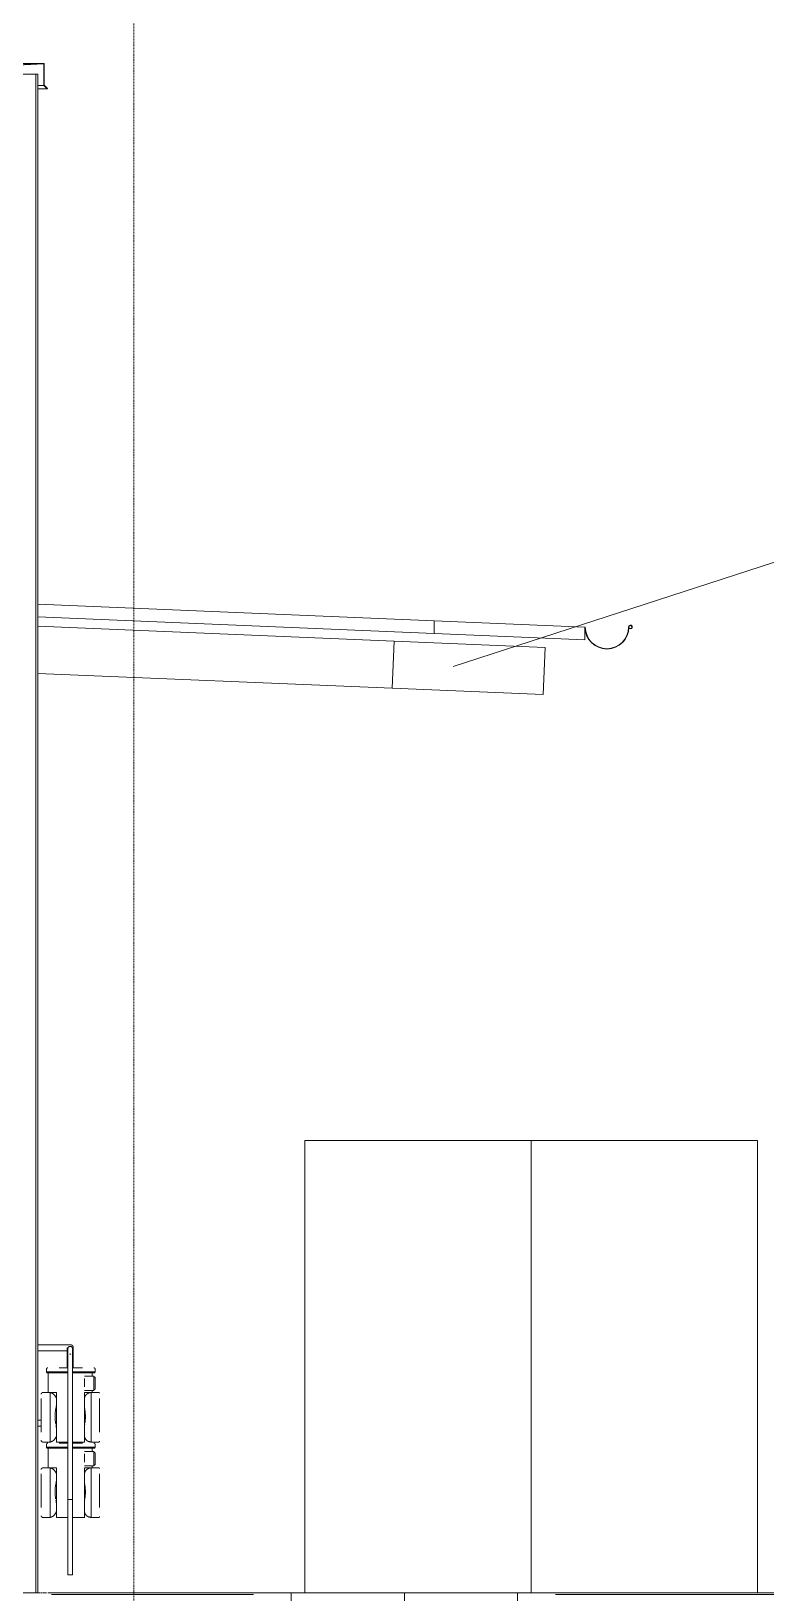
# Model space of a CAD drawing. Header units: inches. Extents: x 21386 to 98546, y -290 to 853.
# Drawn here: x 29678 to 29794.8, y 0 to 248.6 of the extents above; entities that cross this region are included whole.
import ezdxf

# ---------------------------------------------------------------- set-up
doc = ezdxf.new("R2010")
doc.units = ezdxf.units.IN
doc.header["$MEASUREMENT"] = 0
doc.linetypes.add('Dash Dot 3_16_', pattern=[0.3125, 0.1875, -0.0625, 0, -0.0625])
doc.linetypes.add('Grid Line 1_2_', pattern=[0.875, 0.5, -0.125, 0.125, -0.125])
for name, color, linetype, lineweight in [('A-ANNO-IDEN', 131, 'Continuous', 9), ('A-ANNO-SYMB', 150, 'Continuous', 9), ('A-FLOR-LEVL', 51, 'Continuous', 9), ('A-ROOF', 132, 'Continuous', 13), ('A-ROOF-OTLN', 132, 'Continuous', 9), ('A-WALL', 113, 'Continuous', 13), ('C-TOPO', 7, 'Continuous', 13), ('E-ELEC-EQPM', 71, 'Continuous', 13), ('P-SANR-FIXT', 6, 'Continuous', 13), ('S-BEAM', 12, 'Continuous', 13)]:
    doc.layers.add(name, color=color, linetype=linetype, lineweight=lineweight)

# ---------------------------------------------------------------- blocks, each defined once
blk = doc.blocks.new('Transformer-Dry-Type-Siemens - 6x6x6-1004770-Building Section - North_South looking East _ Clinic')
at = {"layer": 'E-ELEC-EQPM', "color": 8, "lineweight": 9}
for p, q in [((22913.05, 72), (22877.05, 72)), ((22913.05, 72), (22877.05, 72)), ((22913.05, 0), (22913.05, 72)), ((22913.05, 0), (22913.05, 72))]:
    blk.add_line(p, q, dxfattribs=at)
blk = doc.blocks.new('Transformer-Dry-Type-Siemens - 6x3x6-1005805-Building Section - North_South looking East _ Clinic')
at = {"layer": 'E-ELEC-EQPM', "color": 8, "lineweight": 9}
for p, q in [((22841.05, 72), (22841.05, 0)), ((22877.05, 72), (22841.05, 72)), ((22877.05, 72), (22841.05, 72)), ((22841.05, 72), (22841.05, 0)), ((22877.05, 0), (22877.05, 72)), ((22877.05, 0), (22877.05, 72))]:
    blk.add_line(p, q, dxfattribs=at)
blk = doc.blocks.new('Dimension Lumber - 5_5 x 7_5 Glulam-1730133-Building Section - North_South looking East _ Clinic')
at = {"layer": 'S-BEAM', "color": 8, "lineweight": 9}
for p, q in [((22855.28, 151.51), (22879.29, 150.51)), ((22879.29, 150.51), (22878.98, 143.01)), ((22878.98, 143.01), (22854.97, 144.01))]:
    blk.add_line(p, q, dxfattribs=at)
blk = doc.blocks.new('Dimension Lumber - 5_5 x 7_5 Glulam-1780657-Building Section - North_South looking East _ Clinic')
at = {"layer": 'S-BEAM', "color": 8, "lineweight": 9}
for p, q in [((22798.62, 153.87), (22855.28, 151.51)), ((22855.28, 151.51), (22854.97, 144.01)), ((22854.97, 144.01), (22798.62, 146.36))]:
    blk.add_line(p, q, dxfattribs=at)
blk = doc.blocks.new('gas_meter-250_cfh_2214 - gas_meter-250_cfh_2214-1353211-Building Section - North_South looking East _ Clinic')
at = {"layer": 'P-SANR-FIXT', "color": 8, "lineweight": 9}
for p, q in [((22803.13, 39.5), (22798.62, 39.5)), ((22798.62, 38.5), (22803.13, 38.5)), ((22803.24, 38.25), (22803.24, 35.86)), ((22803.47, 39), (22803.25, 39)), ((22803.37, 38.11), (22803.37, 37.86)), ((22803.37, 37.86), (22803.37, 14.86)), ((22803.74, 38.09), (22803.74, 37.86)), ((22804.12, 37.86), (22804.12, 38.11)), ((22804.12, 14.86), (22804.12, 37.86)), ((22804.24, 35.86), (22804.24, 38.25)), ((22799.97, 35.6), (22799.97, 35.18)), ((22800.04, 35.18), (22799.97, 35.18)), ((22799.97, 35.18), (22801.97, 35.18)), ((22801.97, 35), (22800.13, 35)), ((22800.13, 35), (22800.19, 35)), ((22800.24, 35), (22800.24, 31.88)), ((22800.24, 35), (22801.97, 35)), ((22803.38, 35.83), (22801.97, 35.83)), ((22801.97, 35.18), (22803.38, 35.18)), ((22803.38, 35), (22801.97, 35)), ((22803.39, 35.86), (22803.24, 35.86)), ((22804.24, 35.86), (22804.09, 35.86)), ((22805.72, 35.83), (22804.1, 35.83)), ((22804.1, 35.18), (22805.72, 35.18)), ((22805.72, 35), (22804.1, 35)), ((22805.72, 35.18), (22807.72, 35.18)), ((22807.56, 35), (22805.72, 35)), ((22805.74, 35), (22807.24, 35)), ((22807.24, 34.47), (22807.24, 35)), ((22807.31, 35), (22807.56, 35)), ((22807.72, 35.18), (22807.65, 35.18)), ((22807.72, 35.18), (22807.72, 35.6)), ((22807.49, 34.47), (22806, 34.47)), ((22806, 33.72), (22806, 34.1)), ((22806, 32.97), (22806, 33.72)), ((22806, 32.78), (22806, 32.97)), ((22807.49, 33.72), (22807.49, 34.47)), ((22807.49, 32.97), (22807.49, 33.72)), ((22807.49, 32.22), (22807.49, 32.97)), ((22807.72, 34.24), (22807.72, 33.72)), ((22807.72, 33.72), (22807.72, 34.24)), ((22807.72, 33.72), (22807.72, 32.97)), ((22807.72, 32.97), (22807.72, 32.45)), ((22807.72, 32.45), (22807.72, 32.97)), ((22799.13, 30.92), (22799.13, 25.58)), ((22800.58, 31.88), (22799.4, 31.88)), ((22800.58, 30.94), (22800.58, 31.88)), ((22800.58, 31.88), (22801.56, 31.88)), ((22800.58, 25.6), (22800.58, 30.94)), ((22801.56, 31.88), (22801.56, 30.9)), ((22801.56, 30.9), (22801.56, 30.9)), ((22801.56, 30.89), (22801.56, 30.88)), ((22801.56, 30.88), (22801.56, 29.87)), ((22801.56, 29.87), (22801.56, 27.83)), ((22806, 32.22), (22807.49, 32.22)), ((22806, 30.94), (22806, 31.88)), ((22806, 31.88), (22807.08, 31.88)), ((22806, 30.88), (22806, 30.94)), ((22806, 29.8), (22806, 30.88)), ((22808.31, 31.88), (22807.08, 31.88)), ((22807.08, 31.88), (22807.08, 30.94)), ((22807.08, 30.94), (22807.08, 25.6)), ((22807.24, 31.87), (22807.24, 32.22)), ((22808.43, 25.59), (22808.43, 30.93)), ((22801.56, 27.83), (22801.56, 26.21)), ((22806, 27.83), (22806, 29.8)), ((22806, 26.29), (22806, 27.83)), ((22800.58, 24), (22800.58, 25.6)), ((22801.56, 26.21), (22801.56, 25.53)), ((22801.56, 25.53), (22801.56, 24.98)), ((22801.56, 24.98), (22801.56, 24)), ((22806, 25.54), (22806, 26.29)), ((22806, 24.94), (22806, 25.54)), ((22806, 24), (22806, 24.94)), ((22807.08, 25.6), (22807.08, 24)), ((22799.4, 24), (22800.58, 24)), ((22800.77, 24.08), (22800.81, 24.08)), ((22803.39, 24), (22801.56, 24)), ((22806, 24), (22804.11, 24)), ((22806.67, 24.08), (22806.81, 24.08)), ((22807.08, 24), (22808.31, 24)), ((22803.74, 14.86), (22803.37, 14.86)), ((22804.12, 14.86), (22803.74, 14.86))]:
    blk.add_line(p, q, dxfattribs=at)
at = {"layer": 'P-SANR-FIXT', "color": 8, "lineweight": 9, "flags": 128}
for points in [[(22803.13, 39.5), (22803.15, 39.5), (22803.18, 39.5), (22803.2, 39.5), (22803.23, 39.5), (22803.25, 39.5), (22803.27, 39.5), (22803.3, 39.5), (22803.32, 39.5), (22803.34, 39.5), (22803.37, 39.5), (22803.39, 39.5), (22803.41, 39.5), (22803.43, 39.5), (22803.45, 39.5), (22803.47, 39.5), (22803.49, 39.5), (22803.51, 39.5), (22803.53, 39.5), (22803.55, 39.5), (22803.57, 39.5), (22803.58, 39.5), (22803.6, 39.5), (22803.62, 39.5), (22803.63, 39.5), (22803.64, 39.5), (22803.66, 39.5), (22803.67, 39.5), (22803.68, 39.5), (22803.69, 39.5), (22803.7, 39.5), (22803.71, 39.5), (22803.71, 39.5), (22803.72, 39.5), (22803.73, 39.5), (22803.73, 39.5), (22803.74, 39.5), (22803.74, 39.5), (22803.74, 39.5), (22803.74, 39.5)], [(22803.28, 38.5), (22803.26, 38.5), (22803.23, 38.5), (22803.21, 38.5), (22803.18, 38.5), (22803.16, 38.5), (22803.14, 38.5), (22803.13, 38.5)], [(22803.24, 39), (22803.24, 39), (22803.24, 39), (22803.24, 38.99), (22803.24, 38.99), (22803.24, 38.99), (22803.24, 38.98), (22803.24, 38.97), (22803.24, 38.96), (22803.24, 38.95), (22803.24, 38.94), (22803.24, 38.93), (22803.24, 38.92), (22803.24, 38.9), (22803.24, 38.89), (22803.24, 38.87), (22803.24, 38.85), (22803.24, 38.83), (22803.24, 38.81), (22803.24, 38.79), (22803.24, 38.77), (22803.24, 38.75), (22803.24, 38.73), (22803.24, 38.7), (22803.24, 38.68), (22803.24, 38.66), (22803.24, 38.63), (22803.24, 38.6), (22803.24, 38.58), (22803.24, 38.55), (22803.24, 38.52), (22803.24, 38.49), (22803.24, 38.47), (22803.24, 38.44), (22803.24, 38.41), (22803.24, 38.38), (22803.24, 38.35), (22803.24, 38.32), (22803.24, 38.29), (22803.24, 38.26), (22803.24, 38.25)], [(22803.37, 38.86), (22803.37, 38.87), (22803.37, 38.89), (22803.37, 38.9), (22803.37, 38.91), (22803.37, 38.93), (22803.38, 38.94), (22803.38, 38.96), (22803.38, 38.97), (22803.39, 38.99), (22803.39, 39), (22803.4, 39.01), (22803.41, 39.03), (22803.41, 39.04), (22803.42, 39.05), (22803.43, 39.07), (22803.44, 39.08), (22803.45, 39.09), (22803.46, 39.1), (22803.47, 39.11), (22803.48, 39.12), (22803.49, 39.13), (22803.5, 39.14), (22803.51, 39.15), (22803.53, 39.16), (22803.54, 39.17), (22803.55, 39.18), (22803.56, 39.19), (22803.58, 39.19), (22803.59, 39.2), (22803.6, 39.2), (22803.62, 39.21), (22803.63, 39.21), (22803.65, 39.22), (22803.66, 39.22), (22803.68, 39.22), (22803.69, 39.23), (22803.71, 39.23), (22803.72, 39.23), (22803.74, 39.23), (22803.74, 39.23)], [(22803.37, 38.11), (22803.37, 38.14), (22803.37, 38.17), (22803.37, 38.2), (22803.37, 38.22), (22803.37, 38.25), (22803.37, 38.28), (22803.37, 38.31), (22803.37, 38.34), (22803.37, 38.37), (22803.37, 38.4), (22803.37, 38.42), (22803.37, 38.45), (22803.37, 38.48), (22803.37, 38.5), (22803.37, 38.53), (22803.37, 38.55), (22803.37, 38.58), (22803.37, 38.6), (22803.37, 38.62), (22803.37, 38.64), (22803.37, 38.66), (22803.37, 38.68), (22803.37, 38.7), (22803.37, 38.72), (22803.37, 38.74), (22803.37, 38.75), (22803.37, 38.77), (22803.37, 38.78), (22803.37, 38.79), (22803.37, 38.8), (22803.37, 38.81), (22803.37, 38.82), (22803.37, 38.83), (22803.37, 38.84), (22803.37, 38.84), (22803.37, 38.85), (22803.37, 38.85), (22803.37, 38.85), (22803.37, 38.86)], [(22803.37, 38.86), (22803.37, 38.85), (22803.37, 38.85), (22803.37, 38.85), (22803.37, 38.84), (22803.37, 38.84), (22803.37, 38.83), (22803.37, 38.82), (22803.37, 38.8), (22803.37, 38.79), (22803.37, 38.78), (22803.37, 38.76), (22803.37, 38.74), (22803.37, 38.72), (22803.37, 38.7), (22803.37, 38.68), (22803.37, 38.66), (22803.37, 38.63), (22803.37, 38.61), (22803.37, 38.58), (22803.37, 38.55), (22803.37, 38.52), (22803.37, 38.49), (22803.37, 38.46), (22803.37, 38.43), (22803.37, 38.4), (22803.37, 38.36), (22803.37, 38.33), (22803.37, 38.29), (22803.37, 38.25), (22803.37, 38.22), (22803.37, 38.18), (22803.37, 38.14), (22803.37, 38.1), (22803.37, 38.06), (22803.37, 38.03), (22803.37, 37.99), (22803.37, 37.95), (22803.37, 37.91), (22803.37, 37.87), (22803.37, 37.86)], [(22803.74, 39.5), (22803.76, 39.5), (22803.78, 39.5), (22803.8, 39.5), (22803.82, 39.49), (22803.84, 39.49), (22803.86, 39.49), (22803.88, 39.48), (22803.9, 39.47), (22803.92, 39.47), (22803.94, 39.46), (22803.95, 39.45), (22803.97, 39.44), (22803.99, 39.43), (22804.01, 39.42), (22804.02, 39.41), (22804.04, 39.4), (22804.05, 39.39), (22804.07, 39.38), (22804.08, 39.36), (22804.1, 39.35), (22804.11, 39.33), (22804.13, 39.32), (22804.14, 39.3), (22804.15, 39.29), (22804.16, 39.27), (22804.17, 39.25), (22804.18, 39.24), (22804.19, 39.22), (22804.2, 39.2), (22804.21, 39.18), (22804.21, 39.16), (22804.22, 39.14), (22804.22, 39.12), (22804.23, 39.1), (22804.23, 39.08), (22804.24, 39.07), (22804.24, 39.05), (22804.24, 39.03), (22804.24, 39.01), (22804.24, 38.99), (22804.24, 38.97), (22804.24, 38.95), (22804.23, 38.93), (22804.23, 38.91), (22804.23, 38.89), (22804.22, 38.87)], [(22803.74, 39.23), (22803.76, 39.23), (22803.77, 39.23), (22803.79, 39.23), (22803.8, 39.23), (22803.81, 39.22), (22803.83, 39.22), (22803.84, 39.22), (22803.86, 39.21), (22803.87, 39.21), (22803.89, 39.2), (22803.9, 39.19), (22803.91, 39.19), (22803.93, 39.18), (22803.94, 39.17), (22803.95, 39.16), (22803.96, 39.16), (22803.98, 39.15), (22803.99, 39.14), (22804, 39.13), (22804.01, 39.12), (22804.02, 39.11), (22804.03, 39.09), (22804.04, 39.08), (22804.05, 39.07), (22804.06, 39.06), (22804.06, 39.05), (22804.07, 39.03), (22804.08, 39.02), (22804.08, 39.01), (22804.09, 38.99), (22804.09, 38.98), (22804.1, 38.96), (22804.1, 38.95), (22804.11, 38.93), (22804.11, 38.92), (22804.11, 38.9), (22804.11, 38.89), (22804.11, 38.87), (22804.12, 38.86), (22804.12, 38.86)], [(22804.12, 38.86), (22804.12, 38.85), (22804.12, 38.85), (22804.12, 38.85), (22804.12, 38.85), (22804.12, 38.84), (22804.12, 38.83), (22804.12, 38.83), (22804.12, 38.82), (22804.12, 38.81), (22804.12, 38.8), (22804.12, 38.78), (22804.12, 38.77), (22804.12, 38.76), (22804.12, 38.74), (22804.12, 38.72), (22804.12, 38.71), (22804.12, 38.69), (22804.12, 38.67), (22804.12, 38.65), (22804.12, 38.63), (22804.12, 38.61), (22804.12, 38.58), (22804.12, 38.56), (22804.12, 38.54), (22804.12, 38.51), (22804.12, 38.48), (22804.12, 38.46), (22804.12, 38.43), (22804.12, 38.4), (22804.12, 38.38), (22804.12, 38.35), (22804.12, 38.32), (22804.12, 38.29), (22804.12, 38.26), (22804.12, 38.23), (22804.12, 38.2), (22804.12, 38.17), (22804.12, 38.14), (22804.12, 38.11), (22804.12, 38.11)], [(22804.12, 37.86), (22804.12, 37.9), (22804.12, 37.94), (22804.12, 37.97), (22804.12, 38.01), (22804.12, 38.05), (22804.12, 38.09), (22804.12, 38.13), (22804.12, 38.17), (22804.12, 38.21), (22804.12, 38.24), (22804.12, 38.28), (22804.12, 38.32), (22804.12, 38.35), (22804.12, 38.39), (22804.12, 38.42), (22804.12, 38.45), (22804.12, 38.48), (22804.12, 38.51), (22804.12, 38.54), (22804.12, 38.57), (22804.12, 38.6), (22804.12, 38.63), (22804.12, 38.65), (22804.12, 38.67), (22804.12, 38.7), (22804.12, 38.72), (22804.12, 38.74), (22804.12, 38.76), (22804.12, 38.77), (22804.12, 38.79), (22804.12, 38.8), (22804.12, 38.81), (22804.12, 38.82), (22804.12, 38.83), (22804.12, 38.84), (22804.12, 38.85), (22804.12, 38.85), (22804.12, 38.85), (22804.12, 38.86)], [(22804.2, 38.81), (22804.19, 38.79), (22804.19, 38.77), (22804.18, 38.76), (22804.17, 38.74)], [(22804.24, 38.25), (22804.24, 38.28), (22804.24, 38.31), (22804.24, 38.34), (22804.24, 38.37), (22804.24, 38.4), (22804.24, 38.43), (22804.24, 38.46), (22804.24, 38.49), (22804.24, 38.51), (22804.24, 38.54), (22804.24, 38.57), (22804.24, 38.6), (22804.24, 38.62), (22804.24, 38.65), (22804.24, 38.67), (22804.24, 38.7), (22804.24, 38.72), (22804.24, 38.74), (22804.24, 38.77), (22804.24, 38.79), (22804.24, 38.81), (22804.24, 38.83), (22804.24, 38.85), (22804.24, 38.86), (22804.24, 38.88), (22804.24, 38.9), (22804.24, 38.91), (22804.24, 38.93), (22804.24, 38.94), (22804.24, 38.95), (22804.24, 38.96), (22804.24, 38.97), (22804.24, 38.98), (22804.24, 38.98), (22804.24, 38.99), (22804.24, 38.99), (22804.24, 39), (22804.24, 39), (22804.24, 39)], [(22799.97, 35.6), (22799.97, 35.61), (22799.97, 35.62), (22799.97, 35.63), (22799.97, 35.64), (22799.97, 35.64), (22799.98, 35.65), (22799.98, 35.66), (22799.98, 35.67), (22799.98, 35.68), (22799.99, 35.69), (22799.99, 35.7), (22800, 35.71), (22800, 35.71), (22800.01, 35.72), (22800.01, 35.73), (22800.02, 35.74), (22800.02, 35.74), (22800.03, 35.75), (22800.03, 35.76), (22800.04, 35.77), (22800.05, 35.77), (22800.05, 35.78), (22800.06, 35.78), (22800.07, 35.79), (22800.08, 35.79), (22800.08, 35.8), (22800.09, 35.8), (22800.1, 35.81), (22800.11, 35.81), (22800.12, 35.82), (22800.13, 35.82), (22800.14, 35.82), (22800.14, 35.82), (22800.15, 35.83), (22800.16, 35.83), (22800.17, 35.83), (22800.18, 35.83), (22800.19, 35.83), (22800.2, 35.83), (22800.2, 35.83)], [(22800.13, 35), (22800.12, 35), (22800.11, 35.01), (22800.1, 35.01), (22800.09, 35.02), (22800.09, 35.02), (22800.08, 35.02), (22800.07, 35.03), (22800.06, 35.04), (22800.05, 35.04), (22800.05, 35.05), (22800.04, 35.05), (22800.03, 35.06), (22800.03, 35.07), (22800.02, 35.08), (22800.01, 35.08), (22800.01, 35.09), (22800, 35.1), (22800, 35.11), (22799.99, 35.12), (22799.99, 35.12), (22799.98, 35.13), (22799.98, 35.14), (22799.98, 35.15), (22799.97, 35.16), (22799.97, 35.17), (22799.97, 35.18), (22799.97, 35.18)], [(22807.49, 35.83), (22807.5, 35.83), (22807.51, 35.83), (22807.52, 35.83), (22807.52, 35.83), (22807.53, 35.83), (22807.54, 35.82), (22807.55, 35.82), (22807.56, 35.82), (22807.57, 35.82), (22807.58, 35.81), (22807.59, 35.81), (22807.59, 35.81), (22807.6, 35.8), (22807.61, 35.8), (22807.62, 35.79), (22807.63, 35.79), (22807.63, 35.78), (22807.64, 35.77), (22807.65, 35.77), (22807.65, 35.76), (22807.66, 35.75), (22807.67, 35.75), (22807.67, 35.74), (22807.68, 35.73), (22807.68, 35.72), (22807.69, 35.72), (22807.69, 35.71), (22807.7, 35.7), (22807.7, 35.69), (22807.7, 35.68), (22807.71, 35.67), (22807.71, 35.67), (22807.71, 35.66), (22807.71, 35.65), (22807.72, 35.64), (22807.72, 35.63), (22807.72, 35.62), (22807.72, 35.61), (22807.72, 35.6), (22807.72, 35.6)], [(22807.72, 35.18), (22807.72, 35.17), (22807.72, 35.16), (22807.71, 35.15), (22807.71, 35.14), (22807.71, 35.13), (22807.7, 35.13), (22807.7, 35.12), (22807.69, 35.11), (22807.69, 35.1), (22807.68, 35.09), (22807.68, 35.08), (22807.67, 35.08), (22807.66, 35.07), (22807.66, 35.06), (22807.65, 35.06), (22807.64, 35.05), (22807.64, 35.04), (22807.63, 35.04), (22807.62, 35.03), (22807.61, 35.03), (22807.61, 35.02), (22807.6, 35.02), (22807.59, 35.01), (22807.58, 35.01), (22807.57, 35), (22807.56, 35), (22807.56, 35)], [(22807.49, 34.47), (22807.52, 34.45), (22807.55, 34.43), (22807.58, 34.4), (22807.6, 34.38), (22807.63, 34.35), (22807.65, 34.33), (22807.68, 34.3), (22807.7, 34.27), (22807.72, 34.24)], [(22807.72, 32.45), (22807.7, 32.42), (22807.68, 32.39), (22807.65, 32.36), (22807.63, 32.34), (22807.6, 32.31), (22807.58, 32.29), (22807.55, 32.26), (22807.52, 32.24), (22807.49, 32.22)], [(22799.13, 31.61), (22799.13, 31.62), (22799.13, 31.63), (22799.13, 31.64), (22799.14, 31.65), (22799.14, 31.66), (22799.14, 31.67), (22799.14, 31.68), (22799.15, 31.69), (22799.15, 31.7), (22799.15, 31.71), (22799.16, 31.72), (22799.16, 31.73), (22799.17, 31.74), (22799.17, 31.75), (22799.18, 31.76), (22799.19, 31.77), (22799.19, 31.78), (22799.2, 31.79), (22799.21, 31.79), (22799.21, 31.8), (22799.22, 31.81), (22799.23, 31.82), (22799.24, 31.82), (22799.25, 31.83), (22799.26, 31.84), (22799.27, 31.84), (22799.28, 31.85), (22799.29, 31.85), (22799.29, 31.86), (22799.3, 31.86), (22799.32, 31.86), (22799.33, 31.87), (22799.34, 31.87), (22799.35, 31.87), (22799.36, 31.87), (22799.37, 31.88), (22799.38, 31.88), (22799.39, 31.88), (22799.4, 31.88)], [(22808.31, 31.88), (22808.32, 31.88), (22808.32, 31.88), (22808.32, 31.88), (22808.33, 31.88), (22808.33, 31.88), (22808.34, 31.88), (22808.34, 31.87), (22808.35, 31.87), (22808.35, 31.87), (22808.36, 31.87), (22808.36, 31.87), (22808.37, 31.87), (22808.37, 31.86), (22808.37, 31.86), (22808.38, 31.86), (22808.38, 31.86), (22808.38, 31.85), (22808.39, 31.85), (22808.39, 31.85), (22808.4, 31.84), (22808.4, 31.84), (22808.4, 31.84), (22808.4, 31.83), (22808.41, 31.83), (22808.41, 31.82), (22808.41, 31.82), (22808.41, 31.82), (22808.42, 31.81), (22808.42, 31.81), (22808.42, 31.8), (22808.42, 31.8), (22808.42, 31.79), (22808.42, 31.79), (22808.43, 31.79), (22808.43, 31.78), (22808.43, 31.78), (22808.43, 31.77), (22808.43, 31.77), (22808.43, 31.76), (22808.43, 31.76)], [(22799.4, 24), (22799.39, 24), (22799.38, 24), (22799.37, 24), (22799.36, 24), (22799.35, 24.01), (22799.34, 24.01), (22799.33, 24.01), (22799.32, 24.01), (22799.31, 24.02), (22799.3, 24.02), (22799.29, 24.03), (22799.28, 24.03), (22799.27, 24.04), (22799.26, 24.04), (22799.25, 24.05), (22799.24, 24.05), (22799.23, 24.06), (22799.22, 24.07), (22799.22, 24.07), (22799.21, 24.08), (22799.2, 24.09), (22799.19, 24.1), (22799.19, 24.11), (22799.18, 24.12), (22799.17, 24.12), (22799.17, 24.13), (22799.16, 24.14), (22799.16, 24.15), (22799.15, 24.16), (22799.15, 24.17), (22799.15, 24.18), (22799.14, 24.19), (22799.14, 24.2), (22799.14, 24.21), (22799.14, 24.23), (22799.13, 24.24), (22799.13, 24.25), (22799.13, 24.26), (22799.13, 24.27), (22799.13, 24.27)], [(22808.43, 24.12), (22808.43, 24.11), (22808.43, 24.11), (22808.43, 24.1), (22808.43, 24.1), (22808.43, 24.09), (22808.42, 24.09), (22808.42, 24.09), (22808.42, 24.08), (22808.42, 24.08), (22808.42, 24.07), (22808.42, 24.07), (22808.42, 24.06), (22808.41, 24.06), (22808.41, 24.06), (22808.41, 24.05), (22808.41, 24.05), (22808.4, 24.04), (22808.4, 24.04), (22808.4, 24.04), (22808.39, 24.03), (22808.39, 24.03), (22808.39, 24.03), (22808.38, 24.02), (22808.38, 24.02), (22808.37, 24.02), (22808.37, 24.02), (22808.37, 24.01), (22808.36, 24.01), (22808.36, 24.01), (22808.35, 24.01), (22808.35, 24.01), (22808.34, 24), (22808.34, 24), (22808.34, 24), (22808.33, 24), (22808.33, 24), (22808.32, 24), (22808.32, 24), (22808.31, 24)]]:
    blk.add_lwpolyline(points, dxfattribs=at)
at = {"layer": 'P-SANR-FIXT', "color": 8, "lineweight": 9}
for points, knots in [([(22801.56, 30.9), (22801.54, 30.96), (22801.51, 31.06), (22801.46, 31.17), (22801.41, 31.27), (22801.34, 31.37), (22801.27, 31.46), (22801.2, 31.53), (22801.13, 31.6), (22801.06, 31.65), (22801.01, 31.69), (22800.98, 31.71), (22800.94, 31.73), (22800.88, 31.77), (22800.8, 31.8), (22800.7, 31.85), (22800.63, 31.87), (22800.58, 31.88)], [0, 0, 0, 0, 0.1, 0.15, 0.2, 0.3, 0.35, 0.4, 0.475, 0.55, 0.5875, 0.60625, 0.625, 0.7, 0.775, 0.85, 1, 1, 1, 1]), ([(22801.39, 31.3), (22801.38, 31.3), (22801.37, 31.32), (22801.35, 31.35), (22801.33, 31.38), (22801.31, 31.41), (22801.29, 31.43), (22801.27, 31.45), (22801.24, 31.48), (22801.21, 31.51), (22801.2, 31.53), (22801.19, 31.54)], [0.1823297, 0.1823297, 0.1823297, 0.1823297, 0.1875, 0.21875, 0.234375, 0.25, 0.265625, 0.28125, 0.3125, 0.34375, 0.375, 0.375, 0.375, 0.375]), ([(22801.19, 31.54), (22801.2, 31.53), (22801.21, 31.51), (22801.24, 31.48), (22801.27, 31.45), (22801.29, 31.43), (22801.3, 31.41), (22801.31, 31.41)], [0.625, 0.625, 0.625, 0.625, 0.65625, 0.6875, 0.71875, 0.734375, 0.75, 0.75, 0.75, 0.75]), ([(22801.56, 30.9), (22801.54, 30.96), (22801.52, 31.03), (22801.48, 31.13), (22801.46, 31.17), (22801.45, 31.19)], [0, 0, 0, 0, 0.0625, 0.09375, 0.125, 0.125, 0.125, 0.125]), ([(22801.46, 29.28), (22801.47, 29.32), (22801.49, 29.44), (22801.52, 29.64), (22801.55, 29.8), (22801.56, 29.87)], [0.6893474, 0.6893474, 0.6893474, 0.6893474, 0.75, 0.875, 1, 1, 1, 1]), ([(22807.08, 31.88), (22807.04, 31.88), (22806.99, 31.88), (22806.9, 31.86), (22806.85, 31.85), (22806.81, 31.84), (22806.77, 31.83), (22806.73, 31.82), (22806.69, 31.8), (22806.64, 31.79), (22806.6, 31.76), (22806.55, 31.74), (22806.5, 31.71), (22806.45, 31.68), (22806.4, 31.64), (22806.35, 31.6), (22806.31, 31.56), (22806.28, 31.53), (22806.25, 31.49), (22806.21, 31.45), (22806.17, 31.39), (22806.13, 31.32), (22806.1, 31.25), (22806.07, 31.18), (22806.03, 31.08), (22806.01, 31), (22806, 30.94)], [0, 0, 0, 0, 0.142857, 0.214286, 0.25, 0.285714, 0.321429, 0.357143, 0.392857, 0.428571, 0.464286, 0.5, 0.535714, 0.571429, 0.607143, 0.642857, 0.678571, 0.696429, 0.714286, 0.75, 0.785714, 0.821429, 0.857143, 0.892857, 0.928571, 1, 1, 1, 1]), ([(22806.08, 31.22), (22806.07, 31.2), (22806.06, 31.16), (22806.03, 31.07), (22806.01, 30.99), (22806, 30.94)], [0.875, 0.875, 0.875, 0.875, 0.90625, 0.9375, 1, 1, 1, 1]), ([(22806.29, 31.54), (22806.29, 31.53), (22806.27, 31.52), (22806.25, 31.49), (22806.22, 31.46), (22806.21, 31.44), (22806.19, 31.42), (22806.18, 31.4), (22806.16, 31.37), (22806.14, 31.34), (22806.13, 31.31), (22806.12, 31.31)], [0.625, 0.625, 0.625, 0.625, 0.65625, 0.6875, 0.71875, 0.734375, 0.75, 0.765625, 0.78125, 0.8125, 0.8259982, 0.8259982, 0.8259982, 0.8259982]), ([(22806.19, 31.42), (22806.2, 31.42), (22806.21, 31.44), (22806.22, 31.46), (22806.25, 31.49), (22806.27, 31.52), (22806.29, 31.53), (22806.29, 31.54)], [0.25, 0.25, 0.25, 0.25, 0.265625, 0.28125, 0.3125, 0.34375, 0.375, 0.375, 0.375, 0.375]), ([(22801.34, 27.83), (22801.33, 28.01), (22801.33, 28.29), (22801.36, 28.64), (22801.39, 28.86), (22801.41, 29.03), (22801.43, 29.12), (22801.44, 29.18), (22801.44, 29.19)], [0, 0, 0, 0, 0.25, 0.375, 0.5, 0.5625, 0.625, 0.6413922, 0.6413922, 0.6413922, 0.6413922]), ([(22801.44, 26.93), (22801.44, 26.95), (22801.42, 27.07), (22801.39, 27.27), (22801.36, 27.55), (22801.34, 27.74), (22801.34, 27.83)], [0.4590176, 0.4590176, 0.4590176, 0.4590176, 0.5, 0.6666667, 0.8333333, 1, 1, 1, 1]), ([(22806, 29.8), (22806.01, 29.72), (22806.03, 29.57), (22806.05, 29.38), (22806.06, 29.27), (22806.07, 29.23)], [0, 0, 0, 0, 0.125, 0.25, 0.3090159, 0.3090159, 0.3090159, 0.3090159]), ([(22806.08, 29.13), (22806.08, 29.12), (22806.09, 29.07), (22806.1, 28.98), (22806.12, 28.86), (22806.13, 28.73), (22806.15, 28.56), (22806.17, 28.27), (22806.17, 28.01), (22806.16, 27.83)], [0.3581675, 0.3581675, 0.3581675, 0.3581675, 0.375, 0.4375, 0.5, 0.5625, 0.625, 0.75, 1, 1, 1, 1]), ([(22806.16, 27.83), (22806.16, 27.74), (22806.15, 27.57), (22806.12, 27.3), (22806.1, 27.11), (22806.08, 27), (22806.08, 26.99)], [0, 0, 0, 0, 0.1666667, 0.3333333, 0.5, 0.5353364, 0.5353364, 0.5353364, 0.5353364]), ([(22800.58, 24), (22800.61, 24.01), (22800.67, 24.02), (22800.75, 24.06), (22800.82, 24.09), (22800.88, 24.11), (22800.93, 24.14), (22800.99, 24.18), (22801.04, 24.22), (22801.1, 24.26), (22801.15, 24.3), (22801.19, 24.34), (22801.22, 24.37), (22801.27, 24.42), (22801.34, 24.51), (22801.41, 24.61), (22801.46, 24.71), (22801.51, 24.82), (22801.54, 24.91), (22801.56, 24.98)], [0, 0, 0, 0, 0.1, 0.2, 0.25, 0.3, 0.35, 0.4, 0.45, 0.5, 0.55, 0.575, 0.6, 0.65, 0.7, 0.8, 0.85, 0.9, 1, 1, 1, 1]), ([(22806, 24.94), (22806.01, 24.87), (22806.04, 24.77), (22806.08, 24.66), (22806.12, 24.58), (22806.16, 24.5), (22806.21, 24.43), (22806.26, 24.38), (22806.29, 24.34), (22806.32, 24.31), (22806.35, 24.28), (22806.39, 24.25), (22806.43, 24.21), (22806.48, 24.18), (22806.52, 24.16), (22806.55, 24.14), (22806.58, 24.12), (22806.61, 24.11), (22806.66, 24.09), (22806.71, 24.07), (22806.76, 24.05), (22806.81, 24.03), (22806.85, 24.02), (22806.9, 24.02), (22806.95, 24.01), (22807.02, 24), (22807.06, 24), (22807.08, 24)], [0, 0, 0, 0, 0.083333, 0.125, 0.166667, 0.208333, 0.25, 0.291667, 0.3125, 0.333333, 0.354167, 0.375, 0.416667, 0.458333, 0.479167, 0.5, 0.520833, 0.541667, 0.583333, 0.625, 0.666667, 0.708333, 0.75, 0.791667, 0.833333, 0.916667, 1, 1, 1, 1]), ([(22801.26, 24.41), (22801.27, 24.43), (22801.31, 24.47), (22801.34, 24.52), (22801.36, 24.55), (22801.37, 24.56)], [0.8, 0.8, 0.8, 0.8, 0.825, 0.85, 0.86115606, 0.86115606, 0.86115606, 0.86115606]), ([(22806.16, 24.51), (22806.16, 24.51), (22806.17, 24.49), (22806.2, 24.45), (22806.23, 24.41), (22806.24, 24.39)], [0.14801628, 0.14801628, 0.14801628, 0.14801628, 0.15, 0.175, 0.2, 0.2, 0.2, 0.2]), ([(22806.42, 24.22), (22806.43, 24.22), (22806.44, 24.21), (22806.47, 24.19), (22806.5, 24.17), (22806.52, 24.16), (22806.52, 24.16)], [0.3, 0.3, 0.3, 0.3, 0.3125, 0.325, 0.35, 0.35763864, 0.35763864, 0.35763864, 0.35763864]), ([(22806.52, 24.16), (22806.52, 24.16), (22806.5, 24.17), (22806.47, 24.19), (22806.44, 24.21), (22806.43, 24.22), (22806.42, 24.22)], [0.64247023, 0.64247023, 0.64247023, 0.64247023, 0.65, 0.675, 0.6875, 0.7, 0.7, 0.7, 0.7])]:
    blk.add_open_spline(points, degree=3, knots=knots, dxfattribs=at)
for points in [[(22801.43, 24.66), (22801.46, 24.71), (22801.51, 24.81), (22801.54, 24.92), (22801.56, 24.98)], [(22801.56, 26.21), (22801.55, 26.29), (22801.52, 26.46), (22801.49, 26.64), (22801.48, 26.73)], [(22806.06, 26.78), (22806.05, 26.7), (22806.03, 26.53), (22806.01, 26.37), (22806, 26.29)], [(22806, 24.94), (22806.01, 24.88), (22806.04, 24.77), (22806.07, 24.68), (22806.09, 24.63)]]:
    blk.add_open_spline(points, degree=3, dxfattribs=at)
blk = doc.blocks.new('gas_meter-250_cfh_2214 - gas_meter-250_cfh_2214-V45-Building Section - North_South looking East _ Clinic')
at = {"layer": 'P-SANR-FIXT', "color": 8, "lineweight": 9}
for p, q in [((22799.17, 27.5), (22798.62, 27.5)), ((22798.62, 26.5), (22799.14, 26.5)), ((22799.97, 23.6), (22799.97, 23.18)), ((22800.04, 23.18), (22799.97, 23.18)), ((22799.97, 23.18), (22801.97, 23.18)), ((22801.97, 23), (22800.13, 23)), ((22800.13, 23), (22800.19, 23)), ((22800.24, 23), (22800.24, 19.88)), ((22800.24, 23), (22801.97, 23)), ((22803.38, 23.83), (22801.97, 23.83)), ((22801.97, 23.18), (22803.38, 23.18)), ((22803.38, 23), (22801.97, 23)), ((22803.24, 24), (22803.24, 23.86)), ((22803.39, 23.86), (22803.24, 23.86)), ((22804.24, 23.86), (22804.09, 23.86)), ((22805.72, 23.83), (22804.1, 23.83)), ((22804.1, 23.18), (22805.72, 23.18)), ((22805.72, 23), (22804.1, 23)), ((22804.24, 23.86), (22804.24, 24)), ((22805.72, 23.18), (22807.72, 23.18)), ((22807.56, 23), (22805.72, 23)), ((22805.74, 23), (22807.24, 23)), ((22807.49, 22.47), (22806, 22.47)), ((22807.24, 22.47), (22807.24, 23)), ((22807.31, 23), (22807.56, 23)), ((22807.49, 21.72), (22807.49, 22.47)), ((22807.72, 23.18), (22807.65, 23.18)), ((22807.72, 23.18), (22807.72, 23.6)), ((22806, 21.72), (22806, 22.1)), ((22806, 20.97), (22806, 21.72)), ((22806, 20.78), (22806, 20.97)), ((22806, 20.22), (22807.49, 20.22)), ((22807.24, 19.87), (22807.24, 20.22)), ((22807.49, 20.97), (22807.49, 21.72)), ((22807.49, 20.22), (22807.49, 20.97)), ((22807.72, 22.24), (22807.72, 21.72)), ((22807.72, 21.72), (22807.72, 22.24)), ((22807.72, 21.72), (22807.72, 20.97)), ((22807.72, 20.97), (22807.72, 20.45)), ((22807.72, 20.45), (22807.72, 20.97)), ((22799.13, 18.92), (22799.13, 13.58)), ((22800.58, 19.88), (22799.4, 19.88)), ((22800.58, 18.94), (22800.58, 19.88)), ((22800.58, 19.88), (22801.56, 19.88)), ((22800.58, 13.6), (22800.58, 18.94)), ((22801.56, 19.88), (22801.56, 18.9)), ((22801.56, 18.9), (22801.56, 18.9)), ((22801.56, 18.89), (22801.56, 18.88)), ((22801.56, 18.88), (22801.56, 17.84)), ((22801.56, 17.87), (22801.56, 15.83)), ((22806, 18.94), (22806, 19.88)), ((22806, 19.88), (22807.08, 19.88)), ((22806, 18.88), (22806, 18.94)), ((22806, 17.84), (22806, 18.88)), ((22806, 15.83), (22806, 17.8)), ((22808.31, 19.88), (22807.08, 19.88)), ((22807.08, 19.88), (22807.08, 18.94)), ((22807.08, 18.94), (22807.08, 13.6)), ((22808.43, 13.59), (22808.43, 18.93)), ((22801.56, 15.83), (22801.56, 14.21)), ((22806, 14.29), (22806, 15.83)), ((22800.58, 12), (22800.58, 13.6)), ((22801.56, 14.14), (22801.56, 13.53)), ((22801.56, 13.53), (22801.56, 12.98)), ((22801.56, 12.98), (22801.56, 12)), ((22803.37, 14.86), (22803.37, 2.86)), ((22804.12, 2.86), (22804.12, 14.86)), ((22806, 13.54), (22806, 14.29)), ((22806, 12.94), (22806, 13.54)), ((22806, 12), (22806, 12.94)), ((22807.08, 13.6), (22807.08, 12.95)), ((22807.08, 12.91), (22807.08, 12)), ((22799.4, 12), (22800.58, 12)), ((22800.77, 12.08), (22800.81, 12.08)), ((22803.39, 12), (22801.56, 12)), ((22806, 12), (22804.11, 12)), ((22806.67, 12.08), (22806.81, 12.08)), ((22807.08, 12), (22808.31, 12)), ((22803.74, 2.86), (22803.37, 2.86)), ((22804.12, 2.86), (22803.74, 2.86))]:
    blk.add_line(p, q, dxfattribs=at)
at = {"layer": 'P-SANR-FIXT', "color": 8, "lineweight": 9, "flags": 128}
for points in [[(22799.97, 23.6), (22799.97, 23.61), (22799.97, 23.62), (22799.97, 23.63), (22799.97, 23.64), (22799.97, 23.64), (22799.98, 23.65), (22799.98, 23.66), (22799.98, 23.67), (22799.98, 23.68), (22799.99, 23.69), (22799.99, 23.7), (22800, 23.71), (22800, 23.71), (22800.01, 23.72), (22800.01, 23.73), (22800.02, 23.74), (22800.02, 23.74), (22800.03, 23.75), (22800.03, 23.76), (22800.04, 23.77), (22800.05, 23.77), (22800.05, 23.78), (22800.06, 23.78), (22800.07, 23.79), (22800.08, 23.79), (22800.08, 23.8), (22800.09, 23.8), (22800.1, 23.81), (22800.11, 23.81), (22800.12, 23.82), (22800.13, 23.82), (22800.14, 23.82), (22800.14, 23.82), (22800.15, 23.83), (22800.16, 23.83), (22800.17, 23.83), (22800.18, 23.83), (22800.19, 23.83), (22800.2, 23.83), (22800.2, 23.83)], [(22800.13, 23), (22800.12, 23), (22800.11, 23.01), (22800.1, 23.01), (22800.09, 23.02), (22800.09, 23.02), (22800.08, 23.02), (22800.07, 23.03), (22800.06, 23.04), (22800.05, 23.04), (22800.05, 23.05), (22800.04, 23.05), (22800.03, 23.06), (22800.03, 23.07), (22800.02, 23.08), (22800.01, 23.08), (22800.01, 23.09), (22800, 23.1), (22800, 23.11), (22799.99, 23.12), (22799.99, 23.12), (22799.98, 23.13), (22799.98, 23.14), (22799.98, 23.15), (22799.97, 23.16), (22799.97, 23.17), (22799.97, 23.18), (22799.97, 23.18)], [(22807.49, 23.83), (22807.5, 23.83), (22807.51, 23.83), (22807.52, 23.83), (22807.52, 23.83), (22807.53, 23.83), (22807.54, 23.82), (22807.55, 23.82), (22807.56, 23.82), (22807.57, 23.82), (22807.58, 23.81), (22807.59, 23.81), (22807.59, 23.81), (22807.6, 23.8), (22807.61, 23.8), (22807.62, 23.79), (22807.63, 23.79), (22807.63, 23.78), (22807.64, 23.77), (22807.65, 23.77), (22807.65, 23.76), (22807.66, 23.75), (22807.67, 23.75), (22807.67, 23.74), (22807.68, 23.73), (22807.68, 23.72), (22807.69, 23.72), (22807.69, 23.71), (22807.7, 23.7), (22807.7, 23.69), (22807.7, 23.68), (22807.71, 23.67), (22807.71, 23.67), (22807.71, 23.66), (22807.71, 23.65), (22807.72, 23.64), (22807.72, 23.63), (22807.72, 23.62), (22807.72, 23.61), (22807.72, 23.6), (22807.72, 23.6)], [(22807.49, 22.47), (22807.52, 22.45), (22807.55, 22.43), (22807.58, 22.4), (22807.6, 22.38), (22807.63, 22.35), (22807.65, 22.33), (22807.68, 22.3), (22807.7, 22.27), (22807.72, 22.24)], [(22807.72, 23.18), (22807.72, 23.17), (22807.72, 23.16), (22807.71, 23.15), (22807.71, 23.14), (22807.71, 23.13), (22807.7, 23.13), (22807.7, 23.12), (22807.69, 23.11), (22807.69, 23.1), (22807.68, 23.09), (22807.68, 23.08), (22807.67, 23.08), (22807.66, 23.07), (22807.66, 23.06), (22807.65, 23.06), (22807.64, 23.05), (22807.64, 23.04), (22807.63, 23.04), (22807.62, 23.03), (22807.61, 23.03), (22807.61, 23.02), (22807.6, 23.02), (22807.59, 23.01), (22807.58, 23.01), (22807.57, 23), (22807.56, 23), (22807.56, 23)], [(22807.72, 20.45), (22807.7, 20.42), (22807.68, 20.39), (22807.65, 20.36), (22807.63, 20.34), (22807.6, 20.31), (22807.58, 20.29), (22807.55, 20.26), (22807.52, 20.24), (22807.49, 20.22)], [(22799.13, 19.61), (22799.13, 19.62), (22799.13, 19.63), (22799.13, 19.64), (22799.14, 19.65), (22799.14, 19.66), (22799.14, 19.67), (22799.14, 19.68), (22799.15, 19.69), (22799.15, 19.7), (22799.15, 19.71), (22799.16, 19.72), (22799.16, 19.73), (22799.17, 19.74), (22799.17, 19.75), (22799.18, 19.76), (22799.19, 19.77), (22799.19, 19.78), (22799.2, 19.79), (22799.21, 19.79), (22799.21, 19.8), (22799.22, 19.81), (22799.23, 19.82), (22799.24, 19.82), (22799.25, 19.83), (22799.26, 19.84), (22799.27, 19.84), (22799.28, 19.85), (22799.29, 19.85), (22799.29, 19.86), (22799.3, 19.86), (22799.32, 19.86), (22799.33, 19.87), (22799.34, 19.87), (22799.35, 19.87), (22799.36, 19.87), (22799.37, 19.88), (22799.38, 19.88), (22799.39, 19.88), (22799.4, 19.88)], [(22808.31, 19.88), (22808.32, 19.88), (22808.32, 19.88), (22808.32, 19.88), (22808.33, 19.88), (22808.33, 19.88), (22808.34, 19.88), (22808.34, 19.87), (22808.35, 19.87), (22808.35, 19.87), (22808.36, 19.87), (22808.36, 19.87), (22808.37, 19.87), (22808.37, 19.86), (22808.37, 19.86), (22808.38, 19.86), (22808.38, 19.86), (22808.38, 19.85), (22808.39, 19.85), (22808.39, 19.85), (22808.4, 19.84), (22808.4, 19.84), (22808.4, 19.84), (22808.4, 19.83), (22808.41, 19.83), (22808.41, 19.82), (22808.41, 19.82), (22808.41, 19.82), (22808.42, 19.81), (22808.42, 19.81), (22808.42, 19.8), (22808.42, 19.8), (22808.42, 19.79), (22808.42, 19.79), (22808.43, 19.79), (22808.43, 19.78), (22808.43, 19.78), (22808.43, 19.77), (22808.43, 19.77), (22808.43, 19.76), (22808.43, 19.76)], [(22799.4, 12), (22799.39, 12), (22799.38, 12), (22799.37, 12), (22799.36, 12), (22799.35, 12.01), (22799.34, 12.01), (22799.33, 12.01), (22799.32, 12.01), (22799.31, 12.02), (22799.3, 12.02), (22799.29, 12.03), (22799.28, 12.03), (22799.27, 12.04), (22799.26, 12.04), (22799.25, 12.05), (22799.24, 12.05), (22799.23, 12.06), (22799.22, 12.07), (22799.22, 12.07), (22799.21, 12.08), (22799.2, 12.09), (22799.19, 12.1), (22799.19, 12.11), (22799.18, 12.12), (22799.17, 12.12), (22799.17, 12.13), (22799.16, 12.14), (22799.16, 12.15), (22799.15, 12.16), (22799.15, 12.17), (22799.15, 12.18), (22799.14, 12.19), (22799.14, 12.2), (22799.14, 12.21), (22799.14, 12.23), (22799.13, 12.24), (22799.13, 12.25), (22799.13, 12.26), (22799.13, 12.27), (22799.13, 12.27)], [(22808.43, 12.12), (22808.43, 12.11), (22808.43, 12.11), (22808.43, 12.1), (22808.43, 12.1), (22808.43, 12.09), (22808.42, 12.09), (22808.42, 12.09), (22808.42, 12.08), (22808.42, 12.08), (22808.42, 12.07), (22808.42, 12.07), (22808.42, 12.06), (22808.41, 12.06), (22808.41, 12.06), (22808.41, 12.05), (22808.41, 12.05), (22808.4, 12.04), (22808.4, 12.04), (22808.4, 12.04), (22808.39, 12.03), (22808.39, 12.03), (22808.39, 12.03), (22808.38, 12.02), (22808.38, 12.02), (22808.37, 12.02), (22808.37, 12.02), (22808.37, 12.01), (22808.36, 12.01), (22808.36, 12.01), (22808.35, 12.01), (22808.35, 12.01), (22808.34, 12), (22808.34, 12), (22808.34, 12), (22808.33, 12), (22808.33, 12), (22808.32, 12), (22808.32, 12), (22808.31, 12)]]:
    blk.add_lwpolyline(points, dxfattribs=at)
at = {"layer": 'P-SANR-FIXT', "color": 8, "lineweight": 9}
for points, knots in [([(22801.56, 18.9), (22801.54, 18.96), (22801.51, 19.06), (22801.46, 19.17), (22801.41, 19.27), (22801.34, 19.37), (22801.27, 19.46), (22801.2, 19.53), (22801.13, 19.6), (22801.06, 19.65), (22801.01, 19.69), (22800.98, 19.71), (22800.94, 19.73), (22800.88, 19.77), (22800.8, 19.8), (22800.7, 19.85), (22800.63, 19.87), (22800.58, 19.88)], [0, 0, 0, 0, 0.1, 0.15, 0.2, 0.3, 0.35, 0.4, 0.475, 0.55, 0.5875, 0.60625, 0.625, 0.7, 0.775, 0.85, 1, 1, 1, 1]), ([(22801.39, 19.3), (22801.38, 19.3), (22801.37, 19.32), (22801.35, 19.35), (22801.33, 19.38), (22801.31, 19.41), (22801.29, 19.43), (22801.27, 19.45), (22801.24, 19.48), (22801.21, 19.51), (22801.2, 19.53), (22801.19, 19.54)], [0.1823297, 0.1823297, 0.1823297, 0.1823297, 0.1875, 0.21875, 0.234375, 0.25, 0.265625, 0.28125, 0.3125, 0.34375, 0.375, 0.375, 0.375, 0.375]), ([(22801.19, 19.54), (22801.2, 19.53), (22801.21, 19.51), (22801.24, 19.48), (22801.27, 19.45), (22801.29, 19.43), (22801.3, 19.41), (22801.31, 19.41)], [0.625, 0.625, 0.625, 0.625, 0.65625, 0.6875, 0.71875, 0.734375, 0.75, 0.75, 0.75, 0.75]), ([(22801.56, 18.9), (22801.54, 18.96), (22801.52, 19.03), (22801.48, 19.13), (22801.46, 19.17), (22801.45, 19.19)], [0, 0, 0, 0, 0.0625, 0.09375, 0.125, 0.125, 0.125, 0.125]), ([(22801.46, 17.28), (22801.47, 17.32), (22801.49, 17.44), (22801.52, 17.64), (22801.55, 17.8), (22801.56, 17.87)], [0.6893474, 0.6893474, 0.6893474, 0.6893474, 0.75, 0.875, 1, 1, 1, 1]), ([(22807.08, 19.88), (22807.04, 19.88), (22806.99, 19.88), (22806.9, 19.86), (22806.85, 19.85), (22806.81, 19.84), (22806.77, 19.83), (22806.73, 19.82), (22806.69, 19.8), (22806.64, 19.79), (22806.6, 19.76), (22806.55, 19.74), (22806.5, 19.71), (22806.45, 19.68), (22806.4, 19.64), (22806.35, 19.6), (22806.31, 19.56), (22806.28, 19.53), (22806.25, 19.49), (22806.21, 19.45), (22806.17, 19.39), (22806.13, 19.32), (22806.1, 19.25), (22806.07, 19.18), (22806.03, 19.08), (22806.01, 19), (22806, 18.94)], [0, 0, 0, 0, 0.142857, 0.214286, 0.25, 0.285714, 0.321429, 0.357143, 0.392857, 0.428571, 0.464286, 0.5, 0.535714, 0.571429, 0.607143, 0.642857, 0.678571, 0.696429, 0.714286, 0.75, 0.785714, 0.821429, 0.857143, 0.892857, 0.928571, 1, 1, 1, 1]), ([(22806.08, 19.22), (22806.07, 19.2), (22806.06, 19.16), (22806.03, 19.07), (22806.01, 18.99), (22806, 18.94)], [0.875, 0.875, 0.875, 0.875, 0.90625, 0.9375, 1, 1, 1, 1]), ([(22806, 17.8), (22806.01, 17.72), (22806.03, 17.57), (22806.05, 17.38), (22806.06, 17.27), (22806.07, 17.23)], [0, 0, 0, 0, 0.125, 0.25, 0.3090159, 0.3090159, 0.3090159, 0.3090159]), ([(22806.29, 19.54), (22806.29, 19.53), (22806.27, 19.52), (22806.25, 19.49), (22806.22, 19.46), (22806.21, 19.44), (22806.19, 19.42), (22806.18, 19.4), (22806.16, 19.37), (22806.14, 19.34), (22806.13, 19.31), (22806.12, 19.31)], [0.625, 0.625, 0.625, 0.625, 0.65625, 0.6875, 0.71875, 0.734375, 0.75, 0.765625, 0.78125, 0.8125, 0.8259982, 0.8259982, 0.8259982, 0.8259982]), ([(22806.19, 19.42), (22806.2, 19.42), (22806.21, 19.44), (22806.22, 19.46), (22806.25, 19.49), (22806.27, 19.52), (22806.29, 19.53), (22806.29, 19.54)], [0.25, 0.25, 0.25, 0.25, 0.265625, 0.28125, 0.3125, 0.34375, 0.375, 0.375, 0.375, 0.375]), ([(22801.34, 15.83), (22801.33, 16.01), (22801.33, 16.29), (22801.36, 16.64), (22801.39, 16.86), (22801.41, 17.03), (22801.43, 17.12), (22801.44, 17.18), (22801.44, 17.19)], [0, 0, 0, 0, 0.25, 0.375, 0.5, 0.5625, 0.625, 0.6413922, 0.6413922, 0.6413922, 0.6413922]), ([(22801.44, 14.93), (22801.44, 14.95), (22801.42, 15.07), (22801.39, 15.27), (22801.36, 15.55), (22801.34, 15.74), (22801.34, 15.83)], [0.4590176, 0.4590176, 0.4590176, 0.4590176, 0.5, 0.6666667, 0.8333333, 1, 1, 1, 1]), ([(22806.08, 17.13), (22806.08, 17.12), (22806.09, 17.07), (22806.1, 16.98), (22806.12, 16.86), (22806.13, 16.73), (22806.15, 16.56), (22806.17, 16.27), (22806.17, 16.01), (22806.16, 15.83)], [0.3581675, 0.3581675, 0.3581675, 0.3581675, 0.375, 0.4375, 0.5, 0.5625, 0.625, 0.75, 1, 1, 1, 1]), ([(22806.16, 15.83), (22806.16, 15.74), (22806.15, 15.57), (22806.12, 15.3), (22806.1, 15.11), (22806.08, 15), (22806.08, 14.99)], [0, 0, 0, 0, 0.1666667, 0.3333333, 0.5, 0.5353364, 0.5353364, 0.5353364, 0.5353364]), ([(22800.58, 12), (22800.61, 12.01), (22800.67, 12.02), (22800.75, 12.06), (22800.82, 12.09), (22800.88, 12.11), (22800.93, 12.14), (22800.99, 12.18), (22801.04, 12.22), (22801.1, 12.26), (22801.15, 12.3), (22801.19, 12.34), (22801.22, 12.37), (22801.27, 12.42), (22801.34, 12.51), (22801.41, 12.61), (22801.46, 12.71), (22801.51, 12.82), (22801.54, 12.91), (22801.56, 12.98)], [0, 0, 0, 0, 0.1, 0.2, 0.25, 0.3, 0.35, 0.4, 0.45, 0.5, 0.55, 0.575, 0.6, 0.65, 0.7, 0.8, 0.85, 0.9, 1, 1, 1, 1]), ([(22801.26, 12.41), (22801.27, 12.43), (22801.31, 12.47), (22801.34, 12.52), (22801.36, 12.55), (22801.37, 12.56)], [0.8, 0.8, 0.8, 0.8, 0.825, 0.85, 0.86115606, 0.86115606, 0.86115606, 0.86115606]), ([(22801.43, 12.66), (22801.46, 12.71), (22801.5, 12.8), (22801.54, 12.9), (22801.55, 12.95)], [0.9, 0.9, 0.9, 0.9, 0.95, 0.99284938, 0.99284938, 0.99284938, 0.99284938]), ([(22806, 12.94), (22806.01, 12.87), (22806.04, 12.77), (22806.08, 12.66), (22806.12, 12.58), (22806.16, 12.5), (22806.21, 12.43), (22806.26, 12.38), (22806.29, 12.34), (22806.32, 12.31), (22806.35, 12.28), (22806.39, 12.25), (22806.43, 12.21), (22806.48, 12.18), (22806.52, 12.16), (22806.55, 12.14), (22806.58, 12.12), (22806.61, 12.11), (22806.66, 12.09), (22806.71, 12.07), (22806.76, 12.05), (22806.81, 12.03), (22806.85, 12.02), (22806.9, 12.02), (22806.95, 12.01), (22807.02, 12), (22807.06, 12), (22807.08, 12)], [0, 0, 0, 0, 0.083333, 0.125, 0.166667, 0.208333, 0.25, 0.291667, 0.3125, 0.333333, 0.354167, 0.375, 0.416667, 0.458333, 0.479167, 0.5, 0.520833, 0.541667, 0.583333, 0.625, 0.666667, 0.708333, 0.75, 0.791667, 0.833333, 0.916667, 1, 1, 1, 1]), ([(22806.16, 12.51), (22806.16, 12.51), (22806.17, 12.49), (22806.2, 12.45), (22806.23, 12.41), (22806.24, 12.39)], [0.14801628, 0.14801628, 0.14801628, 0.14801628, 0.15, 0.175, 0.2, 0.2, 0.2, 0.2]), ([(22806.42, 12.22), (22806.43, 12.22), (22806.44, 12.21), (22806.47, 12.19), (22806.5, 12.17), (22806.52, 12.16), (22806.52, 12.16)], [0.3, 0.3, 0.3, 0.3, 0.3125, 0.325, 0.35, 0.35763864, 0.35763864, 0.35763864, 0.35763864]), ([(22806.52, 12.16), (22806.52, 12.16), (22806.5, 12.17), (22806.47, 12.19), (22806.44, 12.21), (22806.43, 12.22), (22806.42, 12.22)], [0.64247023, 0.64247023, 0.64247023, 0.64247023, 0.65, 0.675, 0.6875, 0.7, 0.7, 0.7, 0.7])]:
    blk.add_open_spline(points, degree=3, knots=knots, dxfattribs=at)
for points in [[(22801.56, 14.21), (22801.55, 14.29), (22801.52, 14.46), (22801.49, 14.64), (22801.48, 14.73)], [(22806.06, 14.78), (22806.05, 14.7), (22806.03, 14.53), (22806.01, 14.37), (22806, 14.29)], [(22806, 12.94), (22806.01, 12.88), (22806.04, 12.77), (22806.07, 12.68), (22806.09, 12.63)]]:
    blk.add_open_spline(points, degree=3, dxfattribs=at)

msp = doc.modelspace()

# ---------------------------------------------------------------- hatches: boundary and pattern name
at = {"layer": 'C-TOPO', "lineweight": 9}
h = msp.add_hatch(dxfattribs=at)
h.set_pattern_fill('FP_18', color=8, style=0, pattern_type=2)
h.set_pattern_definition([(0, (22033.27, 107.706), (48, 48), [48, -48]), (0, (22033.27, 125.706), (48, 48), [48, -48]), (0, (22033.27, 143.706), (48, 48), [48, -48]), (90, (22039.27, 149.706), (-48, 48), [48, -48]), (90, (22057.27, 149.706), (-48, 48), [48, -48]), (90, (22075.27, 149.706), (-48, 48), [48, -48])])
h.paths.add_polyline_path([(29882.82, -79.81), (29914.28, -79.81), (29914.28, 0), (29681.2, 0), (29681.2, -36), (29684.2, -36), (29684.2, -48), (29666.2, -48), (29666.2, -36), (29671.2, -36), (29671.2, -6), (27779.95, -6), (27779.95, -36), (27784.95, -36), (27784.95, -48), (27766.95, -48), (27766.95, -36), (27769.95, -36), (27769.95, 0), (27435.5, 0), (27435.5, -79.81), (29802.05, -79.81)], flags=0)
h.paths.add_polyline_path([(29416.01, -24), (29416.01, -12), (29432.01, -12), (29432.01, -24)], flags=0)

# ---------------------------------------------------------------- linework, layer by layer
at = {"layer": 'A-ANNO-IDEN', "color": 153}
msp.add_line((29745.06, 147.48), (29945.66, 212.76), dxfattribs=at)
at = {"layer": 'A-ANNO-SYMB', "linetype": 'Dash Dot 3_16_'}
msp.add_line((29694.27, -26.28), (29694.27, 261.25), dxfattribs=at)
at = {"layer": 'A-FLOR-LEVL', "linetype": 'Grid Line 1_2_'}
msp.add_line((27242, 0), (30541.3, 0), dxfattribs=at)
at = {"layer": 'A-ROOF', "color": 8, "lineweight": 9}
for p, q in [((29766.02, 153.75), (29679.02, 157.37)), ((29679.02, 155.37), (29766.02, 151.74)), ((29742.02, 152.74), (29742.02, 154.75)), ((29766.02, 153.75), (29766.02, 151.74))]:
    msp.add_line(p, q, dxfattribs=at)
at = {"layer": 'A-ROOF-OTLN', "color": 8}
for p, q in [((29766.08, 153.75), (29766.02, 153.75)), ((29773.12, 153.55), (29773.07, 153.5))]:
    msp.add_line(p, q, dxfattribs=at)
for centre, radius, start, end in [((29769.52, 153.75), 3.5, 180, 360), ((29769.52, 153.75), 3.44, 180, 0), ((29773.26, 153.75), 0.306, 232.159, 180), ((29773.26, 153.75), 0.243, 234.011, 180)]:
    msp.add_arc(centre, radius, start, end, dxfattribs=at)
at = {"layer": 'A-WALL', "color": 8, "lineweight": 9}
for p, q in [((29680.02, 243.5), (29617.24, 243.5)), ((29679.95, 239.97), (29679.02, 239.97)), ((29680.47, 239.46), (29679.02, 239.46))]:
    msp.add_line(p, q, dxfattribs=at)
at = {"layer": 'A-WALL', "color": 7}
for p, q in [((29680.02, 243.5), (29664.52, 242.69)), ((29664.58, 242.63), (29679.95, 243.43)), ((29679.02, 241.75), (29666.2, 241.75)), ((29678.7, 0), (29678.7, 241.75)), ((29679.02, 0), (29679.02, 241.75)), ((29679.95, 243.43), (29679.95, 239.97)), ((29680.02, 240), (29680.02, 243.5)), ((29679.95, 239.97), (29680.47, 239.46)), ((29680.52, 239.5), (29680.02, 240)), ((29680.47, 239.46), (29680.52, 239.5)), ((29666.95, 0), (29679.02, 0))]:
    msp.add_line(p, q, dxfattribs=at)
at = {"layer": 'C-TOPO'}
msp.add_line((29802.05, 0), (29681.2, 0), dxfattribs=at)
at = {"layer": 'C-TOPO', "color": 8, "lineweight": 9}
msp.add_line((29802.05, 0), (29681.2, 0), dxfattribs=at)

# ---------------------------------------------------------------- block references
at = {"layer": 'E-ELEC-EQPM', "color": 8, "lineweight": 9}
for name in ['Transformer-Dry-Type-Siemens - 6x3x6-1005805-Building Section - North_South looking East _ Clinic', 'Transformer-Dry-Type-Siemens - 6x6x6-1004770-Building Section - North_South looking East _ Clinic']:
    msp.add_blockref(name, (6880.4, 0), dxfattribs=at)
at = {"layer": 'P-SANR-FIXT', "color": 8, "lineweight": 9}
for name in ['gas_meter-250_cfh_2214 - gas_meter-250_cfh_2214-1353211-Building Section - North_South looking East _ Clinic', 'gas_meter-250_cfh_2214 - gas_meter-250_cfh_2214-V45-Building Section - North_South looking East _ Clinic']:
    msp.add_blockref(name, (6880.4, 0), dxfattribs=at)
at = {"layer": 'S-BEAM', "color": 8, "lineweight": 9}
for name in ['Dimension Lumber - 5_5 x 7_5 Glulam-1780657-Building Section - North_South looking East _ Clinic', 'Dimension Lumber - 5_5 x 7_5 Glulam-1730133-Building Section - North_South looking East _ Clinic']:
    msp.add_blockref(name, (6880.4, 0), dxfattribs=at)

doc.saveas('drawing.dxf')
